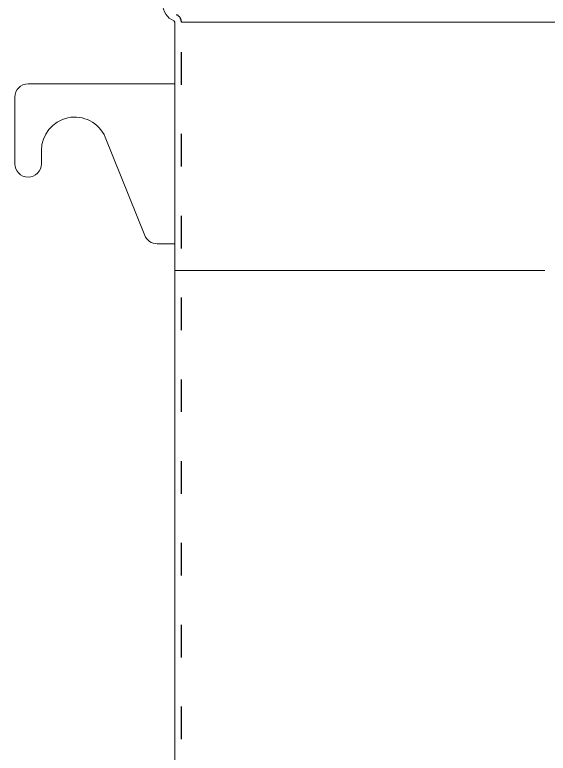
# Model space of a CAD drawing. Header units: millimetres. Extents: x 89051 to 218395, y -330386 to -125649.
# Drawn here: x 92379.4 to 92579.5, y -127202.2 to -126925.2 of the extents above; entities that cross this region are included whole.
import ezdxf

# ---------------------------------------------------------------- set-up
doc = ezdxf.new("R2010")
doc.units = ezdxf.units.MM
doc.header["$LTSCALE"] = 13
for name, pattern in [('1 实线', [0]), ('ACAD_ISO03W100', [1.18, 0.47, -0.71]), ('ACAD_ISO04W100', [30, 24, -3, 0, -3]), ('CENTER', [50.8, 31.75, -6.35, 6.35, -6.35])]:
    doc.linetypes.add(name, pattern=pattern)
doc.layers.get('0').update_dxf_attribs({"color": 1, "linetype": 'CENTER'})
doc.layers.add('标注、文本', color=3, linetype='Continuous', lineweight=25)
doc.layers.add('粗实线', color=4, linetype='Continuous')

msp = doc.modelspace()

# ---------------------------------------------------------------- linework, layer by layer
at = {"color": 7, "linetype": '1 实线', "lineweight": 0}
for p, q in [((92439.43, -127657.08), (92439.43, -126927.95)), ((92965.93, -126927.95), (92441.93, -126927.95)), ((92439.43, -126951.08), (92384.43, -126951.08)), ((92439.43, -126951.08), (92439.43, -127011.08)), ((92379.43, -126956.08), (92379.43, -126981.08)), ((92413.4, -126971.1), (92428.17, -127007.94)), ((92389.43, -126981.08), (92389.43, -126976.08)), ((92384.43, -126986.08), (92384.43, -126986.08)), ((92432.81, -127011.08), (92439.43, -127011.08))]:
    msp.add_line(p, q, dxfattribs=at)
for centre, radius, start, end in [((92441.93, -126921.08), 7, 113.5782, 246.4218), ((92384.43, -126956.08), 5, 90, 180), ((92401.93, -126976.08), 12.5, 23.4828, 180), ((92384.43, -126981.08), 5, 180, 270), ((92384.43, -126981.08), 5, 270, 0), ((92432.81, -127006.08), 5, 201.8544, 270)]:
    msp.add_arc(centre, radius, start, end, dxfattribs=at)
at = {"layer": '标注、文本', "color": 1, "linetype": 'ACAD_ISO04W100', "lineweight": 15}
msp.add_line((92968.43, -127021.08), (92439.43, -127021.08), dxfattribs=at)
at = {"layer": '粗实线', "color": 2, "linetype": 'ACAD_ISO03W100', "ltscale": 2}
msp.add_line((92441.93, -127657.08), (92441.93, -126927.95), dxfattribs=at)
msp.add_arc((92438.93, -126927.95), 3, 0, 66.4218, dxfattribs=at)
at = {"layer": '粗实线', "ltscale": 2}
msp.add_arc((92438.93, -126927.95), 0.5, 0, 66.4218, dxfattribs=at)
msp.add_arc((92438.93, -126927.95), 0.5, 0, 66.4218, dxfattribs=at)

doc.saveas('drawing.dxf')
